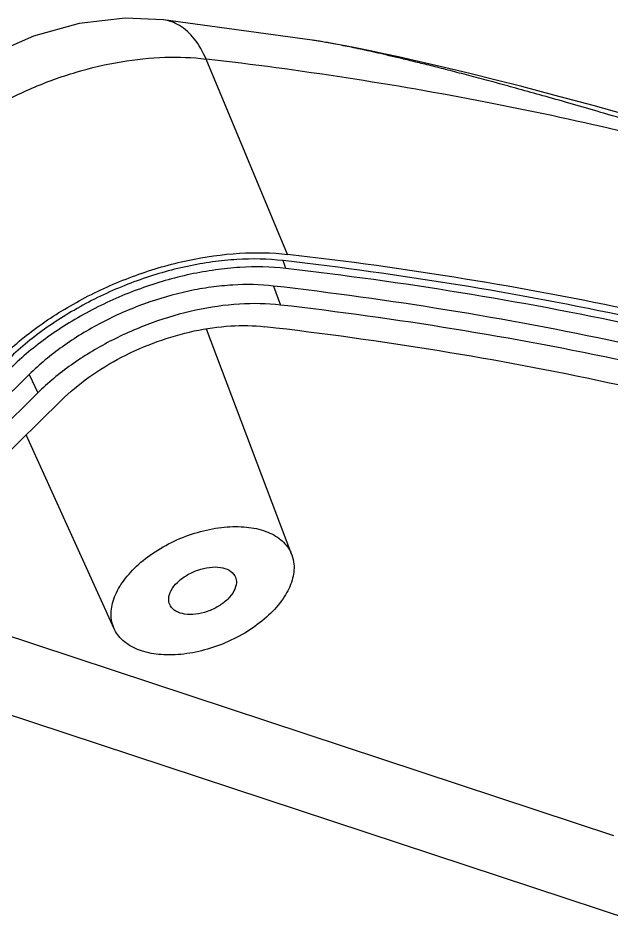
# Model space of a CAD drawing. Header units: millimetres. Extents: x 1786 to 2940, y -3417 to -1928.
# Drawn here: x 2204.26 to 2230.5, y -3240.23 to -3199.76 of the extents above; entities that cross this region are included whole.
import ezdxf

# ---------------------------------------------------------------- set-up
doc = ezdxf.new("R2010")
doc.units = ezdxf.units.MM

# ---------------------------------------------------------------- blocks, each defined once
blk = doc.blocks.new('*u7')
at = {"color": 7, "linetype": 'Continuous'}
for p, q in [((104.122, 35.539, 0), (-15.065, -81.684, 0)), ((105.253, 35.148, 0), (-13.91, -82.051, 0)), ((105.669, 34.239, 0), (-13.494, -82.96, 0)), ((-44.083, -55.824, 0), (-12.021, -66.407, 0)), ((-42.222, -60.296, 0), (-10.16, -70.879, 0)), ((-17.667, -70.471, 0), (-13.341, -79.989, 0)), ((-26.398, -74.103, 0), (-22.205, -85.181, 0)), ((-13.494, -82.96, 0), (-13.91, -82.051, 0)), ((-25.502, -87.307, 0), (-25.845, -86.371, 0)), ((-26.112, -88.165, 0), (-25.969, -88.555, 0)), ((-26.194, -88.861, 0), (-22.185, -98.459, 0)), ((-27.402, -99.389, 0), (-27.401, -99.389, 0)), ((-27.401, -99.389, 0), (-20.088, -100.383, 0)), ((-20.089, -100.383, 0), (-20.088, -100.383, 0))]:
    blk.add_line(p, q, dxfattribs=at)
at = {"color": 7, "linetype": 'Continuous', "elevation": 0}
for points in [[(-43.716, -95.465), (-41.208, -96.167), (-39.278, -96.688), (-37.704, -97.1), (-36.37, -97.44), (-35.21, -97.728), (-34.181, -97.976), (-33.256, -98.195), (-32.412, -98.388), (-31.637, -98.562), (-30.918, -98.718), (-30.246, -98.86), (-29.614, -98.988), (-29.016, -99.105), (-28.447, -99.211), (-27.905, -99.307), (-27.402, -99.389)], [(-20.089, -100.383), (-18.215, -100.458), (-15.944, -100.197), (-13.709, -99.583), (-11.574, -98.647), (-9.609, -97.414), (-8.118, -96.144)]]:
    blk.add_lwpolyline(points, dxfattribs=at)
at = {"color": 7, "linetype": 'Continuous'}
for points, start_tangent, end_tangent in [([(-84.275, -65.763, 0), (-78.198, -69.409, 0), (-71.702, -72.727, 0), (-64.807, -75.71, 0), (-57.532, -78.347, 0), (-49.899, -80.631, 0), (-41.929, -82.556, 0), (-33.645, -84.116, 0), (-25.071, -85.306, 0)], (0.838749, -0.544519), (0.993414, -0.114583)), ([(-85.512, -66.675, 0), (-58.558, -79.357, 0), (-50.865, -81.659, 0), (-42.832, -83.599, 0), (-25.845, -86.372, 0)], (0.838808, -0.544428), (0.993404, -0.114663)), ([(-85.188, -67.604, 0), (-58.226, -80.289, 0), (-50.53, -82.592, 0), (-42.496, -84.532, 0), (-25.502, -87.307, 0)], (0.838814, -0.544418), (0.993405, -0.114659)), ([(-86.191, -68.333, 0), (-59.052, -81.102, 0), (-51.305, -83.419, 0), (-43.218, -85.372, 0), (-26.112, -88.165, 0)], (0.838811, -0.544423), (0.993405, -0.114655)), ([(-25.359, -71.231, 0), (-24.468, -70.505, 0), (-23.409, -69.903, 0), (-22.256, -69.467, 0), (-21.085, -69.226, 0), (-19.978, -69.198, 0), (-19.01, -69.383, 0), (-18.246, -69.77, 0), (-17.739, -70.331, 0), (-17.668, -70.47, 0)], (0.712957, 0.701208), (0.411121, -0.911581)), ([(-17.668, -70.47, 0), (-17.523, -71.029, 0), (-17.613, -71.816, 0), (-18.003, -72.639, 0), (-18.666, -73.441, 0)], (0.411121, -0.911581), (-0.712957, -0.701208)), ([(-26.397, -74.103, 0), (-26.501, -73.643, 0), (-26.411, -72.856, 0), (-26.022, -72.033, 0), (-25.359, -71.231, 0)], (-0.352051, 0.935981), (0.712957, 0.701208)), ([(-23.251, -71.927, 0), (-22.797, -71.579, 0), (-22.244, -71.319, 0), (-21.672, -71.185, 0), (-21.13, -71.189, 0), (-20.705, -71.33, 0), (-20.43, -71.595, 0), (-20.4, -71.658, 0)], (0.712957, 0.701208), (0.386136, -0.922442)), ([(-23.63, -73.002, 0), (-23.675, -72.727, 0), (-23.556, -72.325, 0), (-23.251, -71.927, 0)], (-0.366265, 0.930511), (0.712957, 0.701208)), ([(-20.4, -71.658, 0), (-20.349, -71.945, 0), (-20.469, -72.347, 0), (-20.774, -72.745, 0)], (0.386136, -0.922442), (-0.712957, -0.701208)), ([(-20.774, -72.745, 0), (-21.228, -73.093, 0), (-21.78, -73.352, 0), (-22.353, -73.486, 0), (-22.894, -73.483, 0), (-23.319, -73.342, 0), (-23.594, -73.076, 0), (-23.63, -73.002, 0)], (-0.712957, -0.701208), (-0.366265, 0.930511)), ([(-18.666, -73.441, 0), (-19.557, -74.167, 0), (-20.615, -74.769, 0), (-21.769, -75.205, 0), (-22.939, -75.445, 0), (-24.046, -75.474, 0), (-25.014, -75.289, 0), (-25.778, -74.902, 0), (-26.285, -74.341, 0), (-26.397, -74.103, 0)], (-0.712957, -0.701208), (-0.352051, 0.935981)), ([(-76.774, -74.078, 0), (-58.914, -81.49, 0), (-51.166, -83.808, 0), (-43.077, -85.761, 0), (-25.969, -88.555, 0)], (0.889957, -0.456045), (0.993406, -0.114654)), ([(-76.954, -74.432, 0), (-73.621, -76.066, 0), (-66.608, -79.099, 0), (-59.209, -81.781, 0), (-51.445, -84.104, 0), (-43.339, -86.062, 0), (-34.914, -87.65, 0), (-26.194, -88.861, 0)], (0.890645, -0.4547), (0.993402, -0.114687)), ([(-80.419, -79.734, 0), (-72.012, -84.426, 0), (-60.916, -89.301, 0), (-48.853, -93.283, 0), (-35.912, -96.343, 0), (-22.185, -98.459, 0)], (0.849954, -0.526857), (0.993305, -0.115518)), ([(-15.065, -81.684, 0), (-16.427, -82.823, 0), (-18.026, -83.803, 0), (-19.78, -84.574, 0), (-21.601, -85.097, 0), (-23.395, -85.345, 0), (-25.071, -85.306, 0)], (-0.712957, -0.701208), (-0.993414, 0.114583)), ([(-25.845, -86.371, 0), (-23.823, -86.416, 0), (-21.684, -86.117, 0), (-19.535, -85.498, 0), (-17.463, -84.589, 0), (-15.554, -83.423, 0), (-13.91, -82.051, 0)], (0.993404, -0.114671), (0.712957, 0.701208)), ([(-25.502, -87.307, 0), (-23.492, -87.354, 0), (-22.427, -87.247, 0), (-21.338, -87.056, 0), (-19.153, -86.428, 0), (-17.047, -85.503, 0), (-16.057, -84.941, 0), (-15.128, -84.326, 0), (-13.494, -82.96, 0)], (0.993405, -0.114659), (0.712957, 0.701208)), ([(-26.112, -88.165, 0), (-23.846, -88.218, 0), (-22.646, -88.098, 0), (-21.418, -87.882, 0), (-18.954, -87.175, 0), (-16.58, -86.131, 0), (-15.463, -85.498, 0), (-14.416, -84.804, 0), (-12.574, -83.264, 0)], (0.993405, -0.114655), (0.712957, 0.701208)), ([(-25.969, -88.555, 0), (-23.698, -88.608, 0), (-22.496, -88.487, 0), (-21.265, -88.271, 0), (-18.795, -87.562, 0), (-16.416, -86.516, 0), (-15.296, -85.881, 0), (-14.247, -85.186, 0), (-12.401, -83.643, 0)], (0.993408, -0.114633), (0.712967, 0.701198)), ([(-12.067, -83.748, 0), (-13.99, -85.356, 0), (-16.248, -86.739, 0), (-18.725, -87.828, 0), (-21.295, -88.566, 0), (-23.828, -88.916, 0), (-26.194, -88.861, 0)], (-0.712957, -0.701208), (-0.993402, 0.114687)), ([(-73.059, -84.805, 0), (-72.954, -84.861, 0), (-72.644, -85.021, 0), (-72.288, -85.197, 0), (-71.882, -85.39, 0), (-71.42, -85.603, 0), (-70.894, -85.837, 0), (-70.298, -86.095, 0), (-69.624, -86.377, 0), (-68.868, -86.687, 0), (-68.022, -87.023, 0), (-67.082, -87.389, 0), (-66.039, -87.785, 0), (-64.884, -88.215, 0), (-63.608, -88.681, 0), (-62.195, -89.186, 0), (-60.623, -89.739, 0), (-58.871, -90.343, 0), (-56.931, -91.001, 0), (-54.851, -91.693, 0), (-52.696, -92.398, 0), (-50.535, -93.093, 0), (-48.434, -93.757, 0), (-46.438, -94.377, 0), (-44.587, -94.942, 0), (-42.915, -95.443, 0), (-41.403, -95.889, 0), (-40.013, -96.291, 0), (-38.731, -96.656, 0), (-37.551, -96.985, 0), (-36.462, -97.283, 0), (-35.452, -97.554, 0), (-34.511, -97.802, 0), (-33.642, -98.025, 0), (-32.851, -98.223, 0), (-32.133, -98.399, 0), (-31.483, -98.554, 0), (-30.893, -98.691, 0), (-30.358, -98.812, 0), (-29.873, -98.918, 0), (-29.43, -99.012, 0), (-29.023, -99.095, 0), (-28.649, -99.169, 0), (-28.304, -99.234, 0), (-27.985, -99.292, 0), (-27.689, -99.342, 0), (-27.414, -99.387, 0), (-27.402, -99.389, 0)], (0.881846, -0.471538), (0.988034, -0.154238)), ([(-8.048, -93.346, 0), (-9.671, -94.748, 0), (-11.552, -95.989, 0), (-13.622, -97.024, 0), (-15.801, -97.812, 0), (-18.01, -98.325, 0), (-20.165, -98.543, 0), (-22.185, -98.459, 0)], (-0.708899, -0.70531), (-0.99262, 0.121264)), ([(-22.185, -98.459, 0), (-21.603, -99.452, 0), (-20.874, -100.109, 0), (-20.089, -100.383, 0)], (0.397912, -0.917424), (0.993053, -0.117671))]:
    blk.add_spline(points, degree=3, dxfattribs=dict(at, start_tangent=start_tangent, end_tangent=end_tangent))

msp = doc.modelspace()

# ---------------------------------------------------------------- block references
at = {"xscale": 0.9, "yscale": 0.9, "zscale": 0.9, "rotation": 180}
msp.add_blockref('*u7', (2192.598, -3290.173, 0), dxfattribs=at)

doc.saveas('drawing.dxf')
